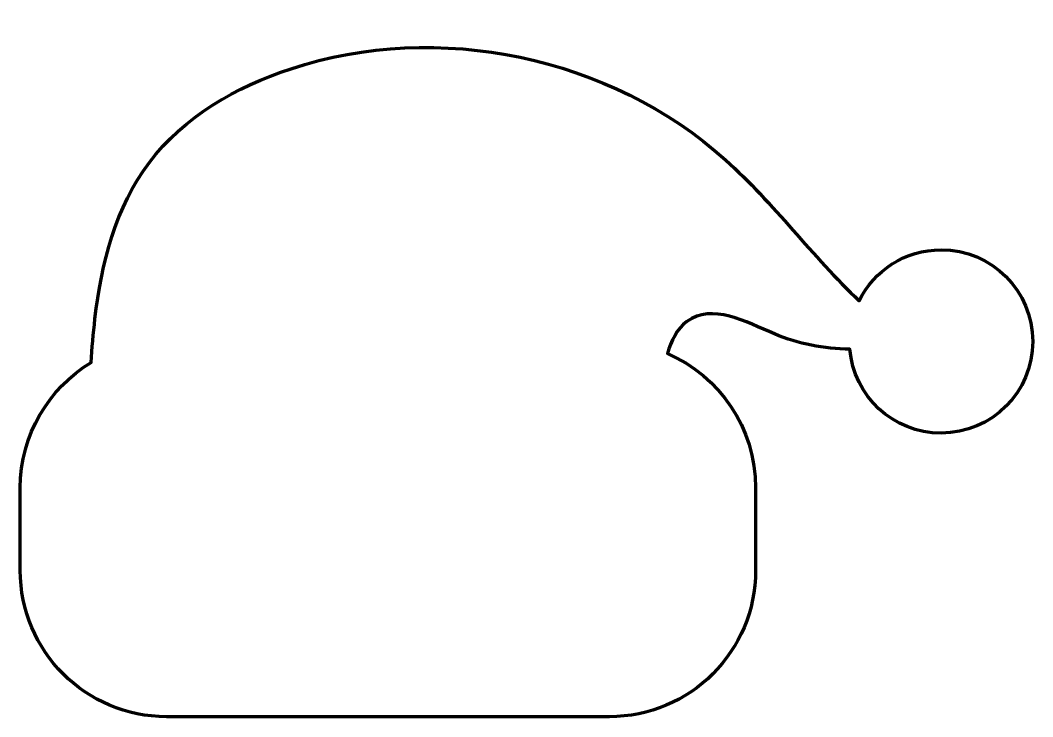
# Model space of a CAD drawing. Header units: inches. Extents: x 1 to 431, y 1 to 297.
import ezdxf

# ---------------------------------------------------------------- set-up
doc = ezdxf.new("R2010")
doc.units = ezdxf.units.IN
doc.header["$MEASUREMENT"] = 0
doc.layers.add('Layer 1', color=7, linetype='Continuous')

# ---------------------------------------------------------------- blocks, each defined once
blk = doc.blocks.new('block 2')
at = {"layer": 'Layer 1', "color": 7, "lineweight": 70}
blk.add_open_spline([(63.14, 1), (63.14, 1), (251.17, 1), (251.17, 1), (285.49, 1), (313.31, 28.82), (313.31, 63.14), (313.31, 63.14), (313.31, 98.2), (313.31, 98.2), (313.31, 123.75), (297.88, 145.68), (275.83, 155.23), (277.46, 160.47), (279.77, 165.63), (284.13, 168.84), (294.75, 176.66), (309.19, 168.7), (321.33, 163.54), (331.41, 159.25), (342.37, 157.14), (353.33, 157.1), (354.98, 137.13), (371.69, 121.43), (392.08, 121.43), (413.58, 121.43), (431, 138.85), (431, 160.34), (431, 181.84), (413.58, 199.26), (392.08, 199.26), (376.8, 199.26), (363.62, 190.43), (357.25, 177.62), (337.39, 196.31), (320.96, 219.09), (300.55, 237.41), (251.55, 281.39), (178.53, 296.72), (115.99, 276.16), (92.74, 268.51), (70.44, 255.79), (55.75, 236.22), (41.53, 217.29), (35.45, 193.43), (32.73, 169.91), (32.01, 163.74), (31.51, 157.56), (31.09, 151.36), (13.08, 140.48), (1, 120.78), (1, 98.2), (1, 98.2), (1, 63.14), (1, 63.14), (1, 28.82), (28.82, 1), (63.14, 1)], degree=3, knots=[0, 0, 0, 0, 1, 1, 1, 2, 2, 2, 3, 3, 3, 4, 4, 4, 5, 5, 5, 6, 6, 6, 7, 7, 7, 8, 8, 8, 9, 9, 9, 10, 10, 10, 11, 11, 11, 12, 12, 12, 13, 13, 13, 14, 14, 14, 15, 15, 15, 16, 16, 16, 17, 17, 17, 18, 18, 18, 19, 19, 19, 19], dxfattribs=at)

msp = doc.modelspace()

# ---------------------------------------------------------------- block references
at = {"layer": 'Layer 1'}
msp.add_blockref('block 2', (0, 0), dxfattribs=at)

doc.saveas('drawing.dxf')
